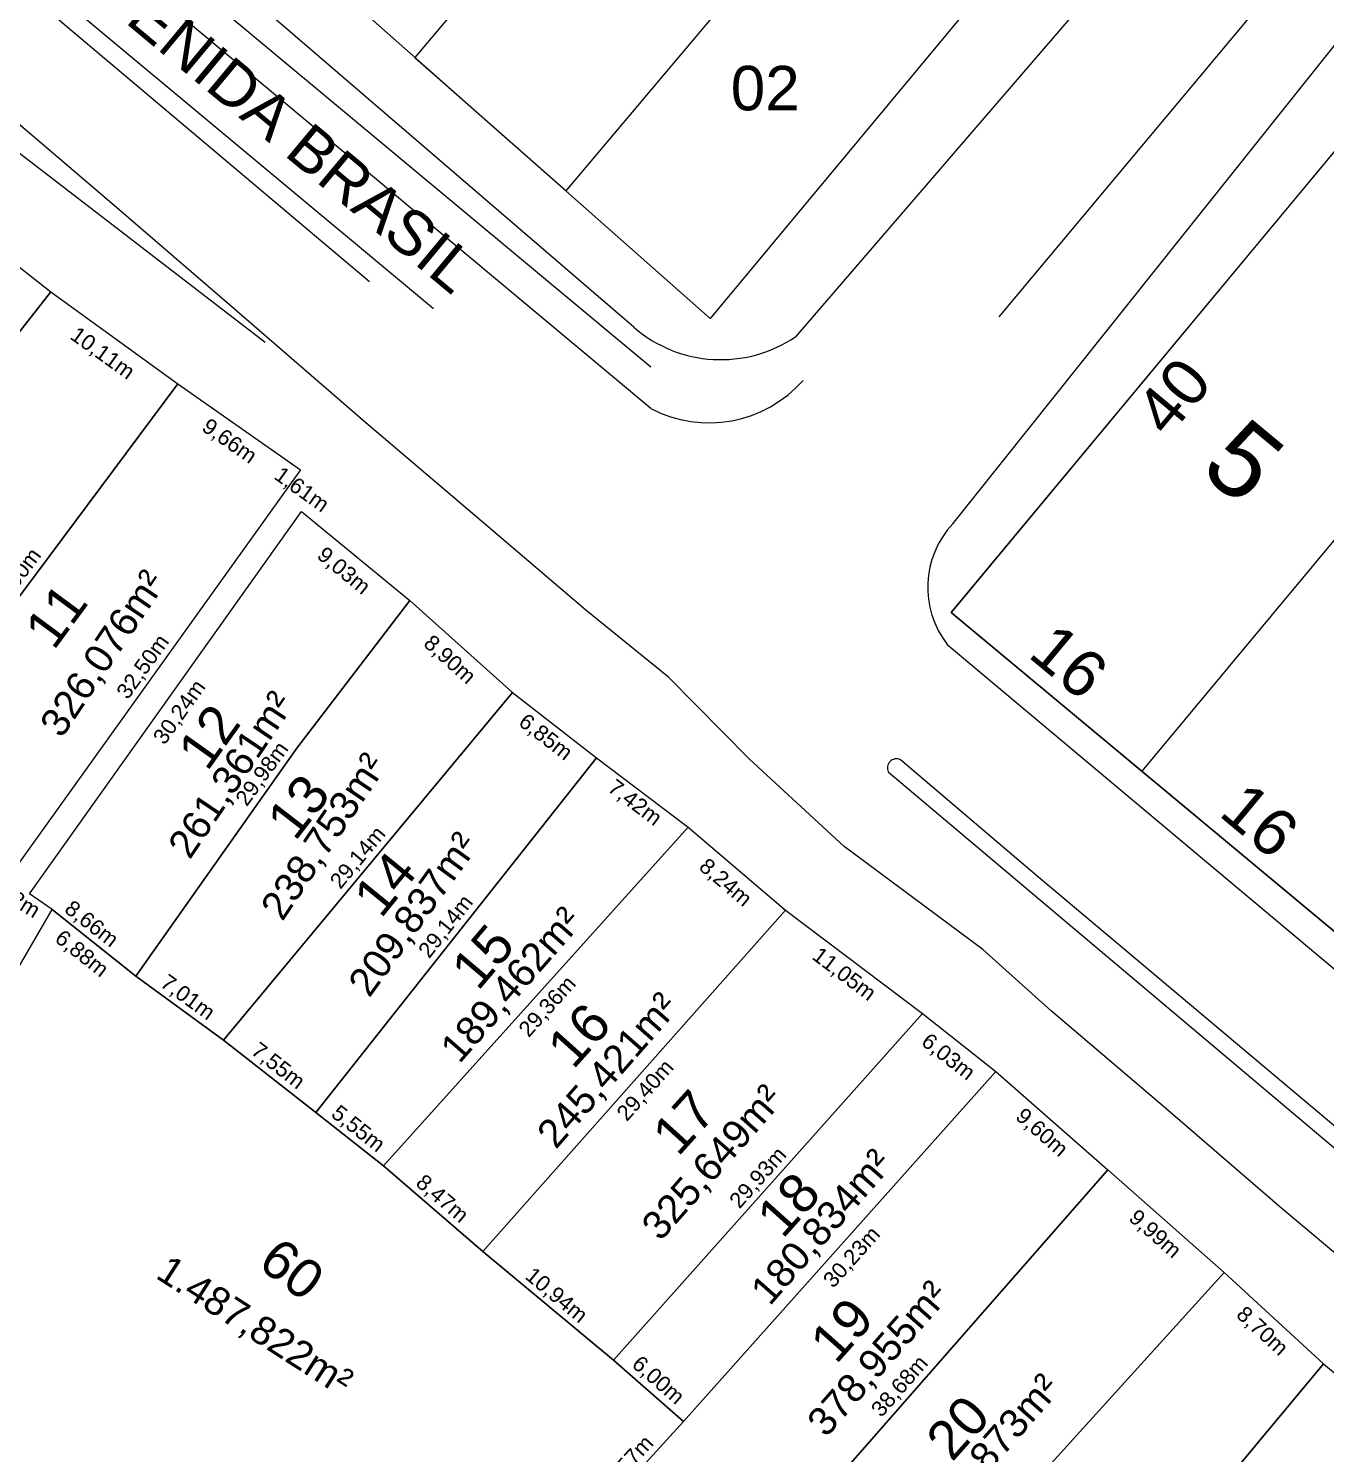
# Model space of a CAD drawing. Header units: metres. Extents: x 3808 to 8215, y 2374 to 6187.
# Drawn here: x 5538.7 to 5622.3, y 4818 to 4909.9 of the extents above; entities that cross this region are included whole.
import ezdxf
from ezdxf.enums import TextEntityAlignment as Align

# ---------------------------------------------------------------- set-up
doc = ezdxf.new("R2010")
doc.units = ezdxf.units.M
doc.linetypes.add('CENTER', pattern=[2, 1.25, -0.25, 0.25, -0.25])
for name, color, linetype in [('0 - Cotas', 7, 'Continuous'), ('0 - Divisão rela', 7, 'CENTER'), ('0 - Meio Fio', 32, 'Continuous'), ('0 - MEIO FIO 2', 251, 'Continuous'), ('Areas Lotes', 1, 'Continuous'), ('COTAS', 7, 'Continuous'), ('LOTES_LINHAS', 7, 'Continuous'), ('LOTES_Q-54', 7, 'Continuous'), ('quadras', 7, 'Continuous'), ('vista', 7, 'Continuous')]:
    doc.layers.add(name, color=color, linetype=linetype)
doc.layers.add('Poligono_LOTES_Q_54Anno', color=7, linetype='Continuous', true_color=0x4e2aa6)
doc.styles.add('Arial', font='arial.ttf')
doc.styles.add('pedro', font='arial.ttf', dxfattribs={"height": 3})
doc.dimstyles.new('Copy(2) of ISO-25', dxfattribs={"dimtxt": 1, "dimasz": 2.5, "dimexe": 1.25, "dimexo": 0.625, "dimgap": 0.2, "dimtad": 1, "dimtoh": 1, "dimlfac": 1, "dimzin": 1, "dimtxsty": 'Arial', "dimblk": 'NONE', "dimcen": 0, "dimse1": 1, "dimse2": 1, "dimsd1": 1, "dimsd2": 1, "dimclrt": 256, "dimaunit": 1, "dimadec": 3, "dimazin": 0, "dimtfac": 1, "dimtmove": 0, "dimatfit": 3, "dimldrblk": 'NONE', "dimfxl": 1, "dimtolj": 1, "dimtzin": 0, "dimarcsym": 0})

# ---------------------------------------------------------------- blocks, each defined once
blk = doc.blocks.new('*D11909')
at = {"layer": 'Defpoints', "color": 0, "transparency": 16777216}
for p in [(5563.132, 4873.151), (5563.325, 4873.01), (5545.657, 4848.793)]:
    blk.add_point(p, dxfattribs=at)
at = {"layer": '0 - Cotas', "lineweight": 5, "transparency": 16777216, "insert": (5553.858, 4861.797), "char_height": 1, "attachment_point": 5, "rotation": 53.88716, "style": 'Arial'}
blk.add_mtext('\\A1;29,98m', dxfattribs=at)
blk = doc.blocks.new('_None')
blk = doc.blocks.new('*D11997')
at = {"layer": 'Defpoints', "color": 0, "transparency": 16777216}
for p in [(5555.201, 4879.908), (5555.039, 4879.681), (5556.348, 4878.743)]:
    blk.add_point(p, dxfattribs=at)
at = {"layer": '0 - Cotas', "transparency": 16777216, "insert": (5556.322, 4880.091), "char_height": 1, "attachment_point": 5, "rotation": 324.39279, "style": 'Arial'}
blk.add_mtext('\\A1;1,61m', dxfattribs=at)
blk = doc.blocks.new('*D11998')
at = {"layer": 'Defpoints', "color": 0, "transparency": 16777216}
for p in [(5537.357, 4855.003), (5538.82, 4854.106), (5537.97, 4852.719)]:
    blk.add_point(p, dxfattribs=at)
at = {"layer": '0 - Cotas', "transparency": 16777216, "insert": (5537.657, 4853.85), "char_height": 1, "attachment_point": 5, "rotation": 328.49273, "style": 'Arial'}
blk.add_mtext('\\A1;1,72m', dxfattribs=at)

msp = doc.modelspace()

# ---------------------------------------------------------------- linework, layer by layer
at = {"layer": '0 - Divisão rela', "linetype": 'Continuous', "lineweight": 5}
for p, q in [((5621.065, 4937.298), (5582.686, 4891.179)), ((5585.862, 4934.343), (5563.652, 4908.001)), ((5582.686, 4891.179), (5544.618, 4924.823)), ((5573.393, 4899.392), (5589.257, 4918.206)), ((5563.652, 4908.001), (5573.393, 4899.392))]:
    msp.add_line(p, q, dxfattribs=at)
at = {"layer": '0 - Meio Fio', "linetype": 'Continuous', "lineweight": 5}
for p, q in [((5516.878, 4931.79), (5564.846, 4891.817)), ((5601.314, 4891.282), (5629.149, 4924.581)), ((5577.759, 4890.608), (5540.44, 4922.7)), ((5535.277, 4915.015), (5560.724, 4893.553)), ((5609.465, 4914.693), (5588.188, 4889.995)), ((5532.654, 4906.073), (5554.003, 4889.643))]:
    msp.add_line(p, q, dxfattribs=at)
msp.add_arc((5583.373, 4897.107), 8.588, 229.17893, 304.09695, dxfattribs=at)
at = {"layer": '0 - MEIO FIO 2', "lineweight": 5}
for p, q in [((5578.85, 4885.362), (5543.086, 4915.252)), ((5598.321, 4877.944), (5625.335, 4911.793)), ((5597.971, 4870.157), (5657.351, 4820.394)), ((5603.746, 4855.256), (5594.945, 4862.736)), ((5594.163, 4861.955), (5722.102, 4754.091)), ((5666.743, 4802.264), (5603.746, 4855.256))]:
    msp.add_line(p, q, dxfattribs=at)
for centre, radius, start, end in [((5582.594, 4892.577), 8.128, 242.57667, 318.44193), ((5602.707, 4873.846), 6.003, 136.93866, 217.91018), ((5594.693, 4862.207), 0.587, 64.57409, 205.38066)]:
    msp.add_arc(centre, radius, start, end, dxfattribs=at)
at = {"layer": 'LOTES_LINHAS', "color": 5, "lineweight": 5}
for p, q in [((5544.416, 4898.335), (5536.757, 4904.864)), ((5551.852, 4891.926), (5544.416, 4898.335)), ((5560.348, 4884.57), (5551.852, 4891.926)), ((5568.384, 4877.736), (5560.348, 4884.57)), ((5574.661, 4872.369), (5568.384, 4877.736)), ((5579.994, 4868.068), (5574.661, 4872.369)), ((5585.228, 4862.772), (5579.994, 4868.068)), ((5591.319, 4857.153), (5585.228, 4862.772)), ((5600.251, 4850.511), (5591.319, 4857.153)), ((5604.689, 4846.543), (5600.251, 4850.511)), ((5611.886, 4840.423), (5604.689, 4846.543)), ((5619.407, 4833.934), (5611.886, 4840.423)), ((5625.832, 4828.526), (5619.407, 4833.934))]:
    msp.add_line(p, q, dxfattribs=at)
at = {"layer": 'LOTES_Q-54', "lineweight": 5}
for p, q in [((5531.855, 4899.421), (5540.181, 4892.889)), ((5540.181, 4892.889), (5519.591, 4866.686)), ((5519.591, 4866.686), (5540.181, 4892.889)), ((5540.181, 4892.889), (5540.181, 4892.889)), ((5540.181, 4892.889), (5548.381, 4886.97)), ((5528.699, 4860.605), (5548.381, 4886.97)), ((5548.381, 4886.97), (5528.699, 4860.605)), ((5548.381, 4886.97), (5556.283, 4881.419)), ((5548.381, 4886.97), (5548.381, 4886.97)), ((5556.283, 4881.419), (5537.357, 4855.003)), ((5556.283, 4881.419), (5556.283, 4881.419)), ((5538.82, 4854.106), (5556.348, 4878.743)), ((5556.348, 4878.743), (5563.325, 4873.01)), ((5563.325, 4873.01), (5556.036, 4863.494)), ((5556.036, 4863.494), (5563.325, 4873.01)), ((5563.325, 4873.01), (5563.325, 4873.01)), ((5563.325, 4873.01), (5569.944, 4867.065)), ((5551.318, 4844.661), (5569.944, 4867.065)), ((5569.944, 4867.065), (5551.318, 4844.661)), ((5569.944, 4867.065), (5575.358, 4862.864)), ((5569.944, 4867.065), (5569.944, 4867.065)), ((5556.036, 4863.494), (5545.657, 4848.793)), ((5545.657, 4848.793), (5556.036, 4863.494)), ((5557.271, 4840.011), (5575.358, 4862.864)), ((5575.358, 4862.864), (5557.271, 4840.011)), ((5575.358, 4862.864), (5581.273, 4858.388)), ((5575.358, 4862.864), (5575.358, 4862.864)), ((5561.627, 4836.564), (5581.273, 4858.388)), ((5581.273, 4858.388), (5561.627, 4836.564)), ((5581.273, 4858.388), (5587.546, 4853.04)), ((5581.273, 4858.388), (5581.273, 4858.388)), ((5540.275, 4853.079), (5538.82, 4854.106)), ((5523.956, 4825.054), (5540.275, 4853.079)), ((5545.657, 4848.793), (5540.275, 4853.079)), ((5540.275, 4853.079), (5545.657, 4848.793)), ((5568.041, 4831.039), (5587.546, 4853.04)), ((5587.546, 4853.04), (5568.041, 4831.039)), ((5587.546, 4853.04), (5596.366, 4846.375)), ((5587.546, 4853.04), (5587.546, 4853.04)), ((5551.318, 4844.661), (5545.657, 4848.793)), ((5545.657, 4848.793), (5551.318, 4844.661)), ((5576.447, 4824.037), (5596.366, 4846.375)), ((5596.366, 4846.375), (5576.447, 4824.037)), ((5596.366, 4846.375), (5601.102, 4842.64)), ((5596.366, 4846.375), (5596.366, 4846.375)), ((5557.271, 4840.011), (5551.318, 4844.661)), ((5551.318, 4844.661), (5557.271, 4840.011)), ((5580.965, 4820.087), (5601.102, 4842.64)), ((5601.102, 4842.64), (5580.965, 4820.087)), ((5601.102, 4842.64), (5608.315, 4836.303)), ((5601.102, 4842.64), (5601.102, 4842.64)), ((5561.627, 4836.564), (5557.271, 4840.011)), ((5557.271, 4840.011), (5561.627, 4836.564)), ((5568.041, 4831.039), (5561.627, 4836.564)), ((5561.627, 4836.564), (5568.041, 4831.039)), ((5582.812, 4807.227), (5608.315, 4836.303)), ((5608.315, 4836.303), (5582.812, 4807.227)), ((5608.315, 4836.303), (5615.82, 4829.702)), ((5608.315, 4836.303), (5608.315, 4836.303)), ((5576.447, 4824.037), (5568.041, 4831.039)), ((5568.041, 4831.039), (5576.447, 4824.037)), ((5590.202, 4801.438), (5615.82, 4829.702)), ((5615.82, 4829.702), (5590.202, 4801.438)), ((5615.82, 4829.702), (5622.221, 4823.814)), ((5615.82, 4829.702), (5615.82, 4829.702)), ((5580.965, 4820.087), (5576.447, 4824.037)), ((5576.447, 4824.037), (5580.965, 4820.087)), ((5598.355, 4795.191), (5622.221, 4823.814)), ((5622.221, 4823.814), (5598.355, 4795.191)), ((5622.221, 4823.814), (5627.71, 4819.194)), ((5622.221, 4823.814), (5622.221, 4823.814)), ((5575.187, 4813.762), (5580.965, 4820.087)), ((5580.965, 4820.087), (5575.187, 4813.762))]:
    msp.add_line(p, q, dxfattribs=at)
at = {"layer": 'quadras', "lineweight": 5}
for p, q in [((5531.855, 4899.421), (5540.181, 4892.889)), ((5540.181, 4892.889), (5548.381, 4886.97)), ((5548.381, 4886.97), (5556.283, 4881.419)), ((5556.283, 4881.419), (5537.357, 4855.003)), ((5538.82, 4854.106), (5556.348, 4878.743)), ((5556.348, 4878.743), (5563.325, 4873.01)), ((5563.325, 4873.01), (5569.944, 4867.065)), ((5569.944, 4867.065), (5575.358, 4862.864)), ((5575.358, 4862.864), (5581.273, 4858.388)), ((5581.273, 4858.388), (5587.546, 4853.04)), ((5540.275, 4853.079), (5538.82, 4854.106)), ((5523.956, 4825.054), (5540.275, 4853.079)), ((5587.546, 4853.04), (5596.366, 4846.375)), ((5596.366, 4846.375), (5601.102, 4842.64)), ((5601.102, 4842.64), (5608.315, 4836.303)), ((5608.315, 4836.303), (5615.82, 4829.702)), ((5615.82, 4829.702), (5622.221, 4823.814)), ((5622.221, 4823.814), (5627.71, 4819.194))]:
    msp.add_line(p, q, dxfattribs=at)
at = {"layer": 'quadras', "color": 2, "lineweight": 5}
msp.add_line((5556.283, 4881.419), (5556.283, 4881.419), dxfattribs=at)
at = {"layer": 'vista', "lineweight": 5}
for p, q in [((5598.21, 4872.23), (5710.142, 5006.753)), ((5598.21, 4872.23), (5710.142, 5006.753)), ((5479.991, 4970.336, -540.279), (5578.865, 4888.066)), ((5623.795, 4902.978), (5598.21, 4872.23)), ((5636.094, 4892.744), (5610.51, 4861.996)), ((5659.707, 4821.061), (5598.21, 4872.23)), ((5598.21, 4872.23), (5659.707, 4821.061))]:
    msp.add_line(p, q, dxfattribs=at)

# ---------------------------------------------------------------- texts
at = {"layer": 'Areas Lotes', "color": 1, "lineweight": 5, "style": 'Arial'}
for s, height, rotation, p in [('326,076m²', 1.8197, 56.05869, (5540.879, 4864.062)), ('261,361m²', 1.8197, 56.05869, (5549.141, 4856.246)), ('238,753m²', 1.8197, 56.05869, (5555.11, 4852.268)), ('209,837m²', 1.8197, 54.20567, (5560.713, 4847.346)), ('189,462m²', 1.8197, 48.7694, (5566.518, 4843.098)), ('245,421m²', 1.8197, 48.7694, (5572.739, 4837.584)), ('325,649m²', 1.8197, 48.7694, (5579.481, 4831.649)), ('180,834m²', 1.8197, 48.7694, (5586.523, 4827.489)), ('1.487,822m²', 1.81965, 327.27299, (5546.861, 4829.386)), ('378,955m²', 1.8197, 48.7694, (5590.155, 4819.002)), ('371,873m²', 1.8197, 48.7694, (5597.337, 4813.012))]:
    msp.add_text(s, height=height, rotation=rotation, dxfattribs=at).set_placement(p)
at = {"layer": 'COTAS', "lineweight": 5, "style": 'Arial'}
for s, rotation, p in [('10,11m', 324.17648, (5541.357, 4889.912)), ('9,66m', 324.91276, (5549.843, 4884)), ('32,90m', 53.25844, (5536.835, 4872.172)), ('9,03m', 320.58635, (5557.27, 4875.786)), ('32,50m', 54.37885, (5545.147, 4866.563)), ('8,90m', 318.07303, (5564.136, 4870.136)), ('30,24m', 54.57024, (5547.511, 4863.637)), ('6,85m', 322.19177, (5570.259, 4865.019)), ('7,42m', 322.88352, (5576.004, 4860.769)), ('29,14m', 50.25994, (5558.85, 4854.346)), ('8,24m', 319.54852, (5581.891, 4855.727)), ('8,66m', 322.14883, (5540.989, 4852.978)), ('29,14m', 51.63946, (5564.57, 4849.879)), ('6,88m', 321.46527, (5540.369, 4851.086)), ('11,05m', 322.92383, (5589.181, 4849.952)), ('7,01m', 323.87507, (5547.165, 4848.187)), ('29,36m', 48.00557, (5570.986, 4844.792)), ('6,03m', 321.74133, (5596.219, 4844.423)), ('7,55m', 322.00814, (5553.018, 4843.837)), ('29,40m', 48.44089, (5577.315, 4839.382)), ('5,55m', 321.64418, (5558.186, 4839.795)), ('9,60m', 318.69645, (5602.299, 4839.646)), ('29,93m', 48.27626, (5584.573, 4833.752)), ('8,47m', 319.25798, (5563.636, 4835.361)), ('9,99m', 318.66527, (5609.598, 4833.11)), ('30,23m', 48.23911, (5590.616, 4828.634)), ('10,94m', 320.20599, (5570.685, 4829.357)), ('8,70m', 317.39302, (5616.527, 4826.891)), ('6,00m', 318.83918, (5577.566, 4823.679)), ('38,68m', 48.66526, (5593.716, 4820.308)), ('8,57m', 47.58766, (5576.483, 4815.773))]:
    msp.add_text(s, height=1, rotation=rotation, dxfattribs=at).set_placement(p)
at = {"layer": 'Poligono_LOTES_Q_54Anno', "color": 18, "lineweight": 5, "true_color": 0x000000, "style": 'Arial'}
for s, rotation, p in [('11', 53.58409, (5542.123, 4870.84)), ('12', 54.56011, (5551.998, 4863.072)), ('13', 52.28327, (5557.712, 4858.509)), ('14', 50.87645, (5563.271, 4853.48)), ('15', 49.67749, (5569.542, 4848.771)), ('16', 48.11955, (5575.709, 4843.666)), ('17', 47.84702, (5582.471, 4838.037)), ('18', 48.17301, (5589.211, 4832.753)), ('60', 322.62397, (5554.527, 4828.332)), ('19', 48.40939, (5592.652, 4824.679)), ('20', 48.15057, (5600.133, 4818.378))]:
    msp.add_text(s, height=2.5, rotation=rotation, dxfattribs=at).set_placement(p, align=Align.BOTTOM_CENTER)
at = {"layer": 'vista', "lineweight": 5, "style": 'pedro'}
for s, height, rotation, p in [('AVENIDA BRASIL', 2.86398, 320.16905, (5540.806, 4913.7)), ('5', 4.8, 320.23736, (5614.134, 4881.334))]:
    msp.add_text(s, height=height, rotation=rotation, dxfattribs=at).set_placement(p)
msp.add_text('02', height=2.864, dxfattribs=at).set_placement((5584.009, 4904.588))
at = {"layer": 'vista', "color": 1, "lineweight": 5, "style": 'pedro'}
for s, rotation, p in [('40', 50.23736, (5612.186, 4883.423)), ('16', 320.23736, (5603.083, 4869.428)), ('16', 320.23736, (5615.382, 4859.195))]:
    msp.add_text(s, height=3, rotation=rotation, dxfattribs=at).set_placement(p)

# ---------------------------------------------------------------- dimensions: what is measured, and where the dimension line sits
at = {"layer": '0 - Cotas'}
for base, p1, p2, angle, picture, middle in [((5555.201, 4879.908), (5556.348, 4878.743), (5555.039, 4879.681), 144.39279, '*D11997', (5555.856, 4879.439)), ((5537.97, 4852.719), (5537.357, 4855.003), (5538.82, 4854.106), 328.49273, '*D11998', (5537.238, 4853.167))]:
    dim = msp.add_linear_dim(base=base, p1=p1, p2=p2, angle=angle, dimstyle='Copy(2) of ISO-25', override={"dimpost": 'm'}, dxfattribs=at)
    dim.commit()
    dim.dimension.update_dxf_attribs({"geometry": picture, "text_midpoint": middle, "dimtype": 161})
at = {"layer": '0 - Cotas', "lineweight": 5}
dim = msp.add_linear_dim(base=(5563.132, 4873.151), p1=(5545.657, 4848.793), p2=(5563.325, 4873.01), angle=53.88716, dimstyle='Copy(2) of ISO-25', override={"dimpost": 'm'}, dxfattribs=at)
dim.commit()
dim.dimension.update_dxf_attribs({"geometry": '*D11909', "text_midpoint": (5554.505, 4861.325), "dimtype": 161})

doc.saveas('drawing.dxf')
